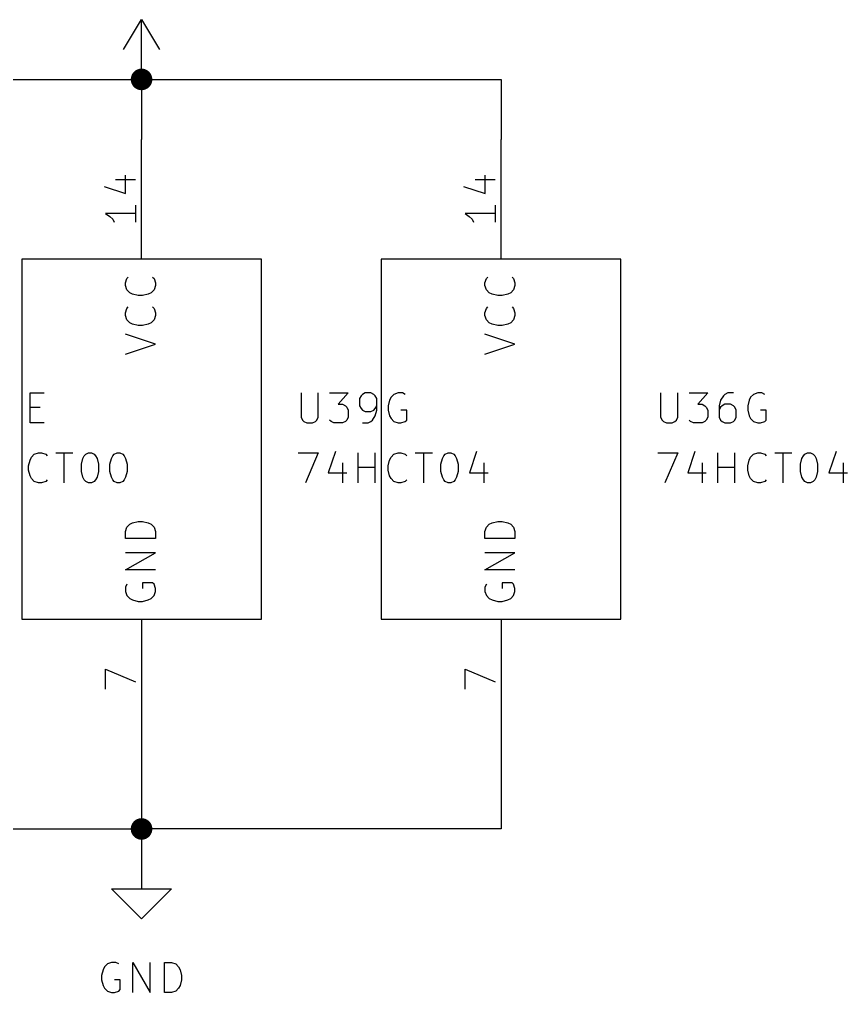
# Model space of a CAD drawing. Extents: x 0.4 to 16.1, y -11.3 to -0.4.
# Drawn here: x 4.996 to 6.378, y -8.773 to -7.15 of the extents above; entities that cross this region are included whole.
import ezdxf

# ---------------------------------------------------------------- set-up
doc = ezdxf.new("R2010")
doc.units = 0
doc.header["$MEASUREMENT"] = 0
for name, color, linetype in [('CYAN2', 4, 'CONTINUOUS'), ('GREEN3', 91, 'CONTINUOUS'), ('LYELLOW', 51, 'CONTINUOUS'), ('RED2', 1, 'CONTINUOUS'), ('RED3', 11, 'CONTINUOUS')]:
    doc.layers.add(name, color=color, linetype=linetype)

msp = doc.modelspace()

# ---------------------------------------------------------------- linework, layer by layer
at = {"layer": 'CYAN2', "linetype": 'CONTINUOUS'}
for p, q in [((5.1731, -7.589), (5.1755, -7.5819)), ((5.1731, -7.589), (5.1755, -7.5819)), ((5.1731, -7.5938), (5.1731, -7.589)), ((5.1731, -7.5938), (5.1731, -7.589)), ((5.1755, -7.6009), (5.1731, -7.5938)), ((5.1755, -7.6009), (5.1731, -7.5938)), ((5.1755, -7.5819), (5.1779, -7.5795)), ((5.1755, -7.5819), (5.1779, -7.5795)), ((5.2184, -7.5795), (5.2208, -7.5819)), ((5.2184, -7.5795), (5.2208, -7.5819)), ((5.2208, -7.5819), (5.2231, -7.589)), ((5.2208, -7.5819), (5.2231, -7.589)), ((5.2231, -7.5938), (5.2208, -7.6009)), ((5.2231, -7.5938), (5.2208, -7.6009)), ((5.2231, -7.589), (5.2231, -7.5938)), ((5.2231, -7.589), (5.2231, -7.5938)), ((5.7731, -7.589), (5.7755, -7.5819)), ((5.7731, -7.589), (5.7755, -7.5819)), ((5.7731, -7.5938), (5.7731, -7.589)), ((5.7731, -7.5938), (5.7731, -7.589)), ((5.7755, -7.6009), (5.7731, -7.5938)), ((5.7755, -7.6009), (5.7731, -7.5938)), ((5.7755, -7.5819), (5.7779, -7.5795)), ((5.7755, -7.5819), (5.7779, -7.5795)), ((5.8184, -7.5795), (5.8208, -7.5819)), ((5.8184, -7.5795), (5.8208, -7.5819)), ((5.8208, -7.5819), (5.8231, -7.589)), ((5.8208, -7.5819), (5.8231, -7.589)), ((5.8231, -7.5938), (5.8208, -7.6009)), ((5.8231, -7.5938), (5.8208, -7.6009)), ((5.8231, -7.589), (5.8231, -7.5938)), ((5.8231, -7.589), (5.8231, -7.5938)), ((5.1803, -7.6057), (5.1755, -7.6009)), ((5.1803, -7.6057), (5.1755, -7.6009)), ((5.185, -7.6081), (5.1803, -7.6057)), ((5.185, -7.6081), (5.1803, -7.6057)), ((5.1946, -7.6105), (5.185, -7.6081)), ((5.1946, -7.6105), (5.185, -7.6081)), ((5.2017, -7.6105), (5.1946, -7.6105)), ((5.2017, -7.6105), (5.1946, -7.6105)), ((5.2112, -7.6081), (5.2017, -7.6105)), ((5.2112, -7.6081), (5.2017, -7.6105)), ((5.216, -7.6057), (5.2112, -7.6081)), ((5.216, -7.6057), (5.2112, -7.6081)), ((5.2208, -7.6009), (5.216, -7.6057)), ((5.2208, -7.6009), (5.216, -7.6057)), ((5.7803, -7.6057), (5.7755, -7.6009)), ((5.7803, -7.6057), (5.7755, -7.6009)), ((5.785, -7.6081), (5.7803, -7.6057)), ((5.785, -7.6081), (5.7803, -7.6057)), ((5.7946, -7.6105), (5.785, -7.6081)), ((5.7946, -7.6105), (5.785, -7.6081)), ((5.8017, -7.6105), (5.7946, -7.6105)), ((5.8017, -7.6105), (5.7946, -7.6105)), ((5.8112, -7.6081), (5.8017, -7.6105)), ((5.8112, -7.6081), (5.8017, -7.6105)), ((5.816, -7.6057), (5.8112, -7.6081)), ((5.816, -7.6057), (5.8112, -7.6081)), ((5.8208, -7.6009), (5.816, -7.6057)), ((5.8208, -7.6009), (5.816, -7.6057)), ((5.1731, -7.639), (5.1755, -7.6319)), ((5.1731, -7.639), (5.1755, -7.6319)), ((5.1731, -7.6438), (5.1731, -7.639)), ((5.1731, -7.6438), (5.1731, -7.639)), ((5.1755, -7.6319), (5.1779, -7.6295)), ((5.1755, -7.6319), (5.1779, -7.6295)), ((5.2184, -7.6295), (5.2208, -7.6319)), ((5.2184, -7.6295), (5.2208, -7.6319)), ((5.2208, -7.6319), (5.2231, -7.639)), ((5.2208, -7.6319), (5.2231, -7.639)), ((5.2231, -7.639), (5.2231, -7.6438)), ((5.2231, -7.639), (5.2231, -7.6438)), ((5.7731, -7.639), (5.7755, -7.6319)), ((5.7731, -7.639), (5.7755, -7.6319)), ((5.7731, -7.6438), (5.7731, -7.639)), ((5.7731, -7.6438), (5.7731, -7.639)), ((5.7755, -7.6319), (5.7779, -7.6295)), ((5.7755, -7.6319), (5.7779, -7.6295)), ((5.8184, -7.6295), (5.8208, -7.6319)), ((5.8184, -7.6295), (5.8208, -7.6319)), ((5.8208, -7.6319), (5.8231, -7.639)), ((5.8208, -7.6319), (5.8231, -7.639)), ((5.8231, -7.639), (5.8231, -7.6438)), ((5.8231, -7.639), (5.8231, -7.6438)), ((5.1755, -7.6509), (5.1731, -7.6438)), ((5.1755, -7.6509), (5.1731, -7.6438)), ((5.1803, -7.6557), (5.1755, -7.6509)), ((5.1803, -7.6557), (5.1755, -7.6509)), ((5.185, -7.6581), (5.1803, -7.6557)), ((5.185, -7.6581), (5.1803, -7.6557)), ((5.1946, -7.6605), (5.185, -7.6581)), ((5.1946, -7.6605), (5.185, -7.6581)), ((5.2112, -7.6581), (5.2017, -7.6605)), ((5.2112, -7.6581), (5.2017, -7.6605)), ((5.216, -7.6557), (5.2112, -7.6581)), ((5.216, -7.6557), (5.2112, -7.6581)), ((5.2208, -7.6509), (5.216, -7.6557)), ((5.2208, -7.6509), (5.216, -7.6557)), ((5.2231, -7.6438), (5.2208, -7.6509)), ((5.2231, -7.6438), (5.2208, -7.6509)), ((5.7755, -7.6509), (5.7731, -7.6438)), ((5.7755, -7.6509), (5.7731, -7.6438)), ((5.7803, -7.6557), (5.7755, -7.6509)), ((5.7803, -7.6557), (5.7755, -7.6509)), ((5.785, -7.6581), (5.7803, -7.6557)), ((5.785, -7.6581), (5.7803, -7.6557)), ((5.7946, -7.6605), (5.785, -7.6581)), ((5.7946, -7.6605), (5.785, -7.6581)), ((5.8112, -7.6581), (5.8017, -7.6605)), ((5.8112, -7.6581), (5.8017, -7.6605)), ((5.816, -7.6557), (5.8112, -7.6581)), ((5.816, -7.6557), (5.8112, -7.6581)), ((5.8208, -7.6509), (5.816, -7.6557)), ((5.8208, -7.6509), (5.816, -7.6557)), ((5.8231, -7.6438), (5.8208, -7.6509)), ((5.8231, -7.6438), (5.8208, -7.6509)), ((5.2231, -7.6914), (5.1731, -7.6748)), ((5.2231, -7.6914), (5.1731, -7.6748)), ((5.2017, -7.6605), (5.1946, -7.6605)), ((5.2017, -7.6605), (5.1946, -7.6605)), ((5.8231, -7.6914), (5.7731, -7.6748)), ((5.8231, -7.6914), (5.7731, -7.6748)), ((5.8017, -7.6605), (5.7946, -7.6605)), ((5.8017, -7.6605), (5.7946, -7.6605)), ((5.1731, -7.7081), (5.2231, -7.6914)), ((5.1731, -7.7081), (5.2231, -7.6914)), ((5.7731, -7.7081), (5.8231, -7.6914)), ((5.7731, -7.7081), (5.8231, -7.6914)), ((5.0139, -7.8228), (5.0139, -7.7728)), ((5.0139, -7.7728), (5.0377, -7.7728)), ((5.0139, -7.8228), (5.0139, -7.7728)), ((5.0139, -7.7728), (5.0377, -7.7728)), ((5.4663, -7.7728), (5.4663, -7.8133)), ((5.4663, -7.7728), (5.4663, -7.8133)), ((5.4949, -7.8133), (5.4949, -7.7728)), ((5.4949, -7.8133), (5.4949, -7.7728)), ((5.5139, -7.7728), (5.5449, -7.7728)), ((5.5139, -7.7728), (5.5449, -7.7728)), ((5.5449, -7.7728), (5.5282, -7.7918)), ((5.5449, -7.7728), (5.5282, -7.7918)), ((5.5734, -7.7728), (5.5687, -7.7752)), ((5.5734, -7.7728), (5.5687, -7.7752)), ((5.5829, -7.7728), (5.5734, -7.7728)), ((5.5829, -7.7728), (5.5734, -7.7728)), ((5.5877, -7.7752), (5.5829, -7.7728)), ((5.5877, -7.7752), (5.5829, -7.7728)), ((5.6282, -7.7728), (5.621, -7.7752)), ((5.6282, -7.7728), (5.621, -7.7752)), ((5.6353, -7.7728), (5.6282, -7.7728)), ((5.6353, -7.7728), (5.6282, -7.7728)), ((5.6401, -7.7752), (5.6353, -7.7728)), ((5.6401, -7.7752), (5.6353, -7.7728)), ((6.0663, -7.7728), (6.0663, -7.8133)), ((6.0663, -7.7728), (6.0663, -7.8133)), ((6.0949, -7.8133), (6.0949, -7.7728)), ((6.0949, -7.8133), (6.0949, -7.7728)), ((6.1139, -7.7728), (6.1449, -7.7728)), ((6.1139, -7.7728), (6.1449, -7.7728)), ((6.1449, -7.7728), (6.1282, -7.7918)), ((6.1449, -7.7728), (6.1282, -7.7918)), ((6.1782, -7.7728), (6.1734, -7.7752)), ((6.1782, -7.7728), (6.1734, -7.7752)), ((6.1877, -7.7728), (6.1782, -7.7728)), ((6.1877, -7.7728), (6.1782, -7.7728)), ((6.2282, -7.7728), (6.221, -7.7752)), ((6.2282, -7.7728), (6.221, -7.7752)), ((6.2353, -7.7728), (6.2282, -7.7728)), ((6.2353, -7.7728), (6.2282, -7.7728)), ((6.2401, -7.7752), (6.2353, -7.7728)), ((6.2401, -7.7752), (6.2353, -7.7728)), ((5.5663, -7.7776), (5.5639, -7.7823)), ((5.5663, -7.7776), (5.5639, -7.7823)), ((5.5639, -7.7823), (5.5639, -7.7942)), ((5.5639, -7.7823), (5.5639, -7.7942)), ((5.5687, -7.7752), (5.5663, -7.7776)), ((5.5687, -7.7752), (5.5663, -7.7776)), ((5.5901, -7.7776), (5.5877, -7.7752)), ((5.5901, -7.7776), (5.5877, -7.7752)), ((5.5925, -7.7823), (5.5901, -7.7776)), ((5.5925, -7.7823), (5.5901, -7.7776)), ((5.5925, -7.8014), (5.5925, -7.7823)), ((5.5925, -7.8014), (5.5925, -7.7823)), ((5.6139, -7.7847), (5.6115, -7.7942)), ((5.6139, -7.7847), (5.6115, -7.7942)), ((5.6163, -7.7799), (5.6139, -7.7847)), ((5.6163, -7.7799), (5.6139, -7.7847)), ((5.621, -7.7752), (5.6163, -7.7799)), ((5.621, -7.7752), (5.6163, -7.7799)), ((6.1663, -7.7847), (6.1639, -7.7942)), ((6.1663, -7.7847), (6.1639, -7.7942)), ((6.171, -7.7776), (6.1663, -7.7847)), ((6.171, -7.7776), (6.1663, -7.7847)), ((6.1734, -7.7752), (6.171, -7.7776)), ((6.1734, -7.7752), (6.171, -7.7776)), ((6.2139, -7.7847), (6.2115, -7.7942)), ((6.2139, -7.7847), (6.2115, -7.7942)), ((6.2163, -7.7799), (6.2139, -7.7847)), ((6.2163, -7.7799), (6.2139, -7.7847)), ((6.221, -7.7752), (6.2163, -7.7799)), ((6.221, -7.7752), (6.2163, -7.7799)), ((5.0139, -7.7966), (5.0306, -7.7966)), ((5.0139, -7.7966), (5.0306, -7.7966)), ((5.5282, -7.7918), (5.5353, -7.7918)), ((5.5282, -7.7918), (5.5353, -7.7918)), ((5.5353, -7.7918), (5.5401, -7.7942)), ((5.5353, -7.7918), (5.5401, -7.7942)), ((5.5401, -7.7942), (5.5425, -7.7966)), ((5.5401, -7.7942), (5.5425, -7.7966)), ((5.5425, -7.7966), (5.5449, -7.8014)), ((5.5425, -7.7966), (5.5449, -7.8014)), ((5.5449, -7.8014), (5.5449, -7.8133)), ((5.5449, -7.8014), (5.5449, -7.8133)), ((5.5639, -7.7942), (5.5663, -7.799)), ((5.5639, -7.7942), (5.5663, -7.799)), ((5.5663, -7.799), (5.5687, -7.8014)), ((5.5663, -7.799), (5.5687, -7.8014)), ((5.5687, -7.8014), (5.5734, -7.8038)), ((5.5687, -7.8014), (5.5734, -7.8038)), ((5.5734, -7.8038), (5.5829, -7.8038)), ((5.5734, -7.8038), (5.5829, -7.8038)), ((5.5829, -7.8038), (5.5877, -7.8014)), ((5.5829, -7.8038), (5.5877, -7.8014)), ((5.5877, -7.8014), (5.5901, -7.799)), ((5.5877, -7.8014), (5.5901, -7.799)), ((5.5901, -7.799), (5.5925, -7.7942)), ((5.5901, -7.799), (5.5925, -7.7942)), ((5.5901, -7.8109), (5.5925, -7.8014)), ((5.5901, -7.8109), (5.5925, -7.8014)), ((5.6115, -7.7942), (5.6115, -7.8014)), ((5.6115, -7.7942), (5.6115, -7.8014)), ((5.6115, -7.8014), (5.6139, -7.8109)), ((5.6115, -7.8014), (5.6139, -7.8109)), ((5.6425, -7.8014), (5.6329, -7.8014)), ((5.6425, -7.8014), (5.6329, -7.8014)), ((5.6425, -7.818), (5.6425, -7.8014)), ((5.6425, -7.818), (5.6425, -7.8014)), ((6.1282, -7.7918), (6.1353, -7.7918)), ((6.1282, -7.7918), (6.1353, -7.7918)), ((6.1353, -7.7918), (6.1401, -7.7942)), ((6.1353, -7.7918), (6.1401, -7.7942)), ((6.1401, -7.7942), (6.1425, -7.7966)), ((6.1401, -7.7942), (6.1425, -7.7966)), ((6.1425, -7.7966), (6.1449, -7.8014)), ((6.1425, -7.7966), (6.1449, -7.8014)), ((6.1449, -7.8014), (6.1449, -7.8133)), ((6.1449, -7.8014), (6.1449, -7.8133)), ((6.1639, -7.7942), (6.1639, -7.8133)), ((6.1639, -7.7942), (6.1639, -7.8133)), ((6.1663, -7.7966), (6.1639, -7.8014)), ((6.1663, -7.7966), (6.1639, -7.8014)), ((6.1687, -7.7942), (6.1663, -7.7966)), ((6.1687, -7.7942), (6.1663, -7.7966)), ((6.1734, -7.7918), (6.1687, -7.7942)), ((6.1734, -7.7918), (6.1687, -7.7942)), ((6.1829, -7.7918), (6.1734, -7.7918)), ((6.1829, -7.7918), (6.1734, -7.7918)), ((6.1877, -7.7942), (6.1829, -7.7918)), ((6.1877, -7.7942), (6.1829, -7.7918)), ((6.1901, -7.7966), (6.1877, -7.7942)), ((6.1901, -7.7966), (6.1877, -7.7942)), ((6.1925, -7.8014), (6.1901, -7.7966)), ((6.1925, -7.8014), (6.1901, -7.7966)), ((6.1925, -7.8133), (6.1925, -7.8014)), ((6.1925, -7.8133), (6.1925, -7.8014)), ((6.2115, -7.7942), (6.2115, -7.8014)), ((6.2115, -7.7942), (6.2115, -7.8014)), ((6.2115, -7.8014), (6.2139, -7.8109)), ((6.2115, -7.8014), (6.2139, -7.8109)), ((6.2425, -7.8014), (6.2329, -7.8014)), ((6.2425, -7.8014), (6.2329, -7.8014)), ((6.2425, -7.818), (6.2425, -7.8014)), ((6.2425, -7.818), (6.2425, -7.8014)), ((5.4663, -7.8133), (5.4687, -7.818)), ((5.4663, -7.8133), (5.4687, -7.818)), ((5.4687, -7.818), (5.471, -7.8204)), ((5.4687, -7.818), (5.471, -7.8204)), ((5.471, -7.8204), (5.4758, -7.8228)), ((5.471, -7.8204), (5.4758, -7.8228)), ((5.4853, -7.8228), (5.4901, -7.8204)), ((5.4853, -7.8228), (5.4901, -7.8204)), ((5.4901, -7.8204), (5.4925, -7.818)), ((5.4901, -7.8204), (5.4925, -7.818)), ((5.4925, -7.818), (5.4949, -7.8133)), ((5.4925, -7.818), (5.4949, -7.8133)), ((5.5163, -7.8204), (5.5139, -7.818)), ((5.5163, -7.8204), (5.5139, -7.818)), ((5.521, -7.8228), (5.5163, -7.8204)), ((5.521, -7.8228), (5.5163, -7.8204)), ((5.5401, -7.8204), (5.5353, -7.8228)), ((5.5401, -7.8204), (5.5353, -7.8228)), ((5.5425, -7.818), (5.5401, -7.8204)), ((5.5425, -7.818), (5.5401, -7.8204)), ((5.5449, -7.8133), (5.5425, -7.818)), ((5.5449, -7.8133), (5.5425, -7.818)), ((5.5782, -7.8228), (5.5829, -7.8204)), ((5.5782, -7.8228), (5.5829, -7.8204)), ((5.5829, -7.8204), (5.5853, -7.818)), ((5.5829, -7.8204), (5.5853, -7.818)), ((5.5853, -7.818), (5.5901, -7.8109)), ((5.5853, -7.818), (5.5901, -7.8109)), ((5.6139, -7.8109), (5.6163, -7.8157)), ((5.6139, -7.8109), (5.6163, -7.8157)), ((5.6163, -7.8157), (5.621, -7.8204)), ((5.6163, -7.8157), (5.621, -7.8204)), ((5.621, -7.8204), (5.6282, -7.8228)), ((5.621, -7.8204), (5.6282, -7.8228)), ((5.6329, -7.8228), (5.6401, -7.8204)), ((5.6329, -7.8228), (5.6401, -7.8204)), ((5.6401, -7.8204), (5.6425, -7.818)), ((5.6401, -7.8204), (5.6425, -7.818)), ((6.0663, -7.8133), (6.0687, -7.818)), ((6.0663, -7.8133), (6.0687, -7.818)), ((6.0687, -7.818), (6.071, -7.8204)), ((6.0687, -7.818), (6.071, -7.8204)), ((6.071, -7.8204), (6.0758, -7.8228)), ((6.071, -7.8204), (6.0758, -7.8228)), ((6.0853, -7.8228), (6.0901, -7.8204)), ((6.0853, -7.8228), (6.0901, -7.8204)), ((6.0901, -7.8204), (6.0925, -7.818)), ((6.0901, -7.8204), (6.0925, -7.818)), ((6.0925, -7.818), (6.0949, -7.8133)), ((6.0925, -7.818), (6.0949, -7.8133)), ((6.1163, -7.8204), (6.1139, -7.818)), ((6.1163, -7.8204), (6.1139, -7.818)), ((6.121, -7.8228), (6.1163, -7.8204)), ((6.121, -7.8228), (6.1163, -7.8204)), ((6.1401, -7.8204), (6.1353, -7.8228)), ((6.1401, -7.8204), (6.1353, -7.8228)), ((6.1425, -7.818), (6.1401, -7.8204)), ((6.1425, -7.818), (6.1401, -7.8204)), ((6.1449, -7.8133), (6.1425, -7.818)), ((6.1449, -7.8133), (6.1425, -7.818)), ((6.1639, -7.8133), (6.1663, -7.818)), ((6.1639, -7.8133), (6.1663, -7.818)), ((6.1663, -7.818), (6.1687, -7.8204)), ((6.1663, -7.818), (6.1687, -7.8204)), ((6.1687, -7.8204), (6.1734, -7.8228)), ((6.1687, -7.8204), (6.1734, -7.8228)), ((6.1829, -7.8228), (6.1877, -7.8204)), ((6.1829, -7.8228), (6.1877, -7.8204)), ((6.1877, -7.8204), (6.1901, -7.818)), ((6.1877, -7.8204), (6.1901, -7.818)), ((6.1901, -7.818), (6.1925, -7.8133)), ((6.1901, -7.818), (6.1925, -7.8133)), ((6.2139, -7.8109), (6.2163, -7.8157)), ((6.2139, -7.8109), (6.2163, -7.8157)), ((6.2163, -7.8157), (6.221, -7.8204)), ((6.2163, -7.8157), (6.221, -7.8204)), ((6.221, -7.8204), (6.2282, -7.8228)), ((6.221, -7.8204), (6.2282, -7.8228)), ((6.2329, -7.8228), (6.2401, -7.8204)), ((6.2329, -7.8228), (6.2401, -7.8204)), ((6.2401, -7.8204), (6.2425, -7.818)), ((6.2401, -7.8204), (6.2425, -7.818)), ((5.0377, -7.8228), (5.0139, -7.8228)), ((5.0377, -7.8228), (5.0139, -7.8228)), ((5.4758, -7.8228), (5.4853, -7.8228)), ((5.4758, -7.8228), (5.4853, -7.8228)), ((5.5353, -7.8228), (5.521, -7.8228)), ((5.5353, -7.8228), (5.521, -7.8228)), ((5.5687, -7.8228), (5.5782, -7.8228)), ((5.5687, -7.8228), (5.5782, -7.8228)), ((5.6282, -7.8228), (5.6329, -7.8228)), ((5.6282, -7.8228), (5.6329, -7.8228)), ((6.0758, -7.8228), (6.0853, -7.8228)), ((6.0758, -7.8228), (6.0853, -7.8228)), ((6.1353, -7.8228), (6.121, -7.8228)), ((6.1353, -7.8228), (6.121, -7.8228)), ((6.1734, -7.8228), (6.1829, -7.8228)), ((6.1734, -7.8228), (6.1829, -7.8228)), ((6.2282, -7.8228), (6.2329, -7.8228)), ((6.2282, -7.8228), (6.2329, -7.8228)), ((5.5234, -7.8704), (5.5115, -7.9061)), ((5.5234, -7.8704), (5.5115, -7.9061)), ((5.7591, -7.8704), (5.7472, -7.9061)), ((5.7591, -7.8704), (5.7472, -7.9061)), ((6.1234, -7.8704), (6.1115, -7.9061)), ((6.1234, -7.8704), (6.1115, -7.9061)), ((6.3591, -7.8704), (6.3472, -7.9061)), ((6.3591, -7.8704), (6.3472, -7.9061)), ((5.0115, -7.8942), (5.0139, -7.8847)), ((5.0115, -7.8942), (5.0139, -7.8847)), ((5.0139, -7.8847), (5.0163, -7.8799)), ((5.0139, -7.8847), (5.0163, -7.8799)), ((5.0163, -7.8799), (5.021, -7.8752)), ((5.0163, -7.8799), (5.021, -7.8752)), ((5.021, -7.8752), (5.0282, -7.8728)), ((5.021, -7.8752), (5.0282, -7.8728)), ((5.0282, -7.8728), (5.0329, -7.8728)), ((5.0282, -7.8728), (5.0329, -7.8728)), ((5.0329, -7.8728), (5.0401, -7.8752)), ((5.0329, -7.8728), (5.0401, -7.8752)), ((5.0401, -7.8752), (5.0425, -7.8776)), ((5.0401, -7.8752), (5.0425, -7.8776)), ((5.0568, -7.8728), (5.0853, -7.8728)), ((5.0568, -7.8728), (5.0853, -7.8728)), ((5.071, -7.9228), (5.071, -7.8728)), ((5.071, -7.9228), (5.071, -7.8728)), ((5.0996, -7.8918), (5.102, -7.8823)), ((5.0996, -7.8918), (5.102, -7.8823)), ((5.102, -7.8823), (5.1044, -7.8776)), ((5.102, -7.8823), (5.1044, -7.8776)), ((5.1044, -7.8776), (5.1068, -7.8752)), ((5.1044, -7.8776), (5.1068, -7.8752)), ((5.1068, -7.8752), (5.1115, -7.8728)), ((5.1068, -7.8752), (5.1115, -7.8728)), ((5.1115, -7.8728), (5.1163, -7.8728)), ((5.1115, -7.8728), (5.1163, -7.8728)), ((5.1163, -7.8728), (5.121, -7.8752)), ((5.1163, -7.8728), (5.121, -7.8752)), ((5.121, -7.8752), (5.1234, -7.8776)), ((5.121, -7.8752), (5.1234, -7.8776)), ((5.1234, -7.8776), (5.1258, -7.8823)), ((5.1234, -7.8776), (5.1258, -7.8823)), ((5.1258, -7.8823), (5.1282, -7.8918)), ((5.1258, -7.8823), (5.1282, -7.8918)), ((5.1472, -7.8918), (5.1496, -7.8823)), ((5.1472, -7.8918), (5.1496, -7.8823)), ((5.1496, -7.8823), (5.152, -7.8776)), ((5.1496, -7.8823), (5.152, -7.8776)), ((5.152, -7.8776), (5.1544, -7.8752)), ((5.152, -7.8776), (5.1544, -7.8752)), ((5.1544, -7.8752), (5.1591, -7.8728)), ((5.1544, -7.8752), (5.1591, -7.8728)), ((5.1591, -7.8728), (5.1639, -7.8728)), ((5.1591, -7.8728), (5.1639, -7.8728)), ((5.1639, -7.8728), (5.1687, -7.8752)), ((5.1639, -7.8728), (5.1687, -7.8752)), ((5.1687, -7.8752), (5.171, -7.8776)), ((5.1687, -7.8752), (5.171, -7.8776)), ((5.171, -7.8776), (5.1734, -7.8823)), ((5.171, -7.8776), (5.1734, -7.8823)), ((5.1734, -7.8823), (5.1758, -7.8918)), ((5.1734, -7.8823), (5.1758, -7.8918)), ((5.4615, -7.8728), (5.4949, -7.8728)), ((5.4615, -7.8728), (5.4949, -7.8728)), ((5.4949, -7.8728), (5.4734, -7.9228)), ((5.4949, -7.8728), (5.4734, -7.9228)), ((5.5615, -7.9228), (5.5615, -7.8728)), ((5.5615, -7.9228), (5.5615, -7.8728)), ((5.5901, -7.9228), (5.5901, -7.8728)), ((5.5901, -7.9228), (5.5901, -7.8728)), ((5.6115, -7.8942), (5.6139, -7.8847)), ((5.6115, -7.8942), (5.6139, -7.8847)), ((5.6139, -7.8847), (5.6163, -7.8799)), ((5.6139, -7.8847), (5.6163, -7.8799)), ((5.6163, -7.8799), (5.621, -7.8752)), ((5.6163, -7.8799), (5.621, -7.8752)), ((5.621, -7.8752), (5.6282, -7.8728)), ((5.621, -7.8752), (5.6282, -7.8728)), ((5.6282, -7.8728), (5.6329, -7.8728)), ((5.6282, -7.8728), (5.6329, -7.8728)), ((5.6329, -7.8728), (5.6401, -7.8752)), ((5.6329, -7.8728), (5.6401, -7.8752)), ((5.6401, -7.8752), (5.6425, -7.8776)), ((5.6401, -7.8752), (5.6425, -7.8776)), ((5.6568, -7.8728), (5.6853, -7.8728)), ((5.6568, -7.8728), (5.6853, -7.8728)), ((5.671, -7.9228), (5.671, -7.8728)), ((5.671, -7.9228), (5.671, -7.8728)), ((5.6996, -7.8918), (5.702, -7.8823)), ((5.6996, -7.8918), (5.702, -7.8823)), ((5.702, -7.8823), (5.7044, -7.8776)), ((5.702, -7.8823), (5.7044, -7.8776)), ((5.7044, -7.8776), (5.7068, -7.8752)), ((5.7044, -7.8776), (5.7068, -7.8752)), ((5.7068, -7.8752), (5.7115, -7.8728)), ((5.7068, -7.8752), (5.7115, -7.8728)), ((5.7115, -7.8728), (5.7163, -7.8728)), ((5.7115, -7.8728), (5.7163, -7.8728)), ((5.7163, -7.8728), (5.721, -7.8752)), ((5.7163, -7.8728), (5.721, -7.8752)), ((5.721, -7.8752), (5.7234, -7.8776)), ((5.721, -7.8752), (5.7234, -7.8776)), ((5.7234, -7.8776), (5.7258, -7.8823)), ((5.7234, -7.8776), (5.7258, -7.8823)), ((5.7258, -7.8823), (5.7282, -7.8918)), ((5.7258, -7.8823), (5.7282, -7.8918)), ((6.0615, -7.8728), (6.0949, -7.8728)), ((6.0615, -7.8728), (6.0949, -7.8728)), ((6.0949, -7.8728), (6.0734, -7.9228)), ((6.0949, -7.8728), (6.0734, -7.9228)), ((6.1615, -7.9228), (6.1615, -7.8728)), ((6.1615, -7.9228), (6.1615, -7.8728)), ((6.1901, -7.9228), (6.1901, -7.8728)), ((6.1901, -7.9228), (6.1901, -7.8728)), ((6.2115, -7.8942), (6.2139, -7.8847)), ((6.2115, -7.8942), (6.2139, -7.8847)), ((6.2139, -7.8847), (6.2163, -7.8799)), ((6.2139, -7.8847), (6.2163, -7.8799)), ((6.2163, -7.8799), (6.221, -7.8752)), ((6.2163, -7.8799), (6.221, -7.8752)), ((6.221, -7.8752), (6.2282, -7.8728)), ((6.221, -7.8752), (6.2282, -7.8728)), ((6.2282, -7.8728), (6.2329, -7.8728)), ((6.2282, -7.8728), (6.2329, -7.8728)), ((6.2329, -7.8728), (6.2401, -7.8752)), ((6.2329, -7.8728), (6.2401, -7.8752)), ((6.2401, -7.8752), (6.2425, -7.8776)), ((6.2401, -7.8752), (6.2425, -7.8776)), ((6.2568, -7.8728), (6.2853, -7.8728)), ((6.2568, -7.8728), (6.2853, -7.8728)), ((6.271, -7.9228), (6.271, -7.8728)), ((6.271, -7.9228), (6.271, -7.8728)), ((6.2996, -7.8918), (6.302, -7.8823)), ((6.2996, -7.8918), (6.302, -7.8823)), ((6.302, -7.8823), (6.3044, -7.8776)), ((6.302, -7.8823), (6.3044, -7.8776)), ((6.3044, -7.8776), (6.3068, -7.8752)), ((6.3044, -7.8776), (6.3068, -7.8752)), ((6.3068, -7.8752), (6.3115, -7.8728)), ((6.3068, -7.8752), (6.3115, -7.8728)), ((6.3115, -7.8728), (6.3163, -7.8728)), ((6.3115, -7.8728), (6.3163, -7.8728)), ((6.3163, -7.8728), (6.321, -7.8752)), ((6.3163, -7.8728), (6.321, -7.8752)), ((6.321, -7.8752), (6.3234, -7.8776)), ((6.321, -7.8752), (6.3234, -7.8776)), ((6.3234, -7.8776), (6.3258, -7.8823)), ((6.3234, -7.8776), (6.3258, -7.8823)), ((6.3258, -7.8823), (6.3282, -7.8918)), ((6.3258, -7.8823), (6.3282, -7.8918)), ((5.0115, -7.9014), (5.0115, -7.8942)), ((5.0115, -7.9014), (5.0115, -7.8942)), ((5.0139, -7.9109), (5.0115, -7.9014)), ((5.0139, -7.9109), (5.0115, -7.9014)), ((5.0996, -7.9038), (5.0996, -7.8918)), ((5.0996, -7.9038), (5.0996, -7.8918)), ((5.1282, -7.8918), (5.1282, -7.9038)), ((5.1282, -7.8918), (5.1282, -7.9038)), ((5.1472, -7.9038), (5.1472, -7.8918)), ((5.1472, -7.9038), (5.1472, -7.8918)), ((5.1758, -7.8918), (5.1758, -7.9038)), ((5.1758, -7.8918), (5.1758, -7.9038)), ((5.5353, -7.8895), (5.5353, -7.9228)), ((5.5353, -7.8895), (5.5353, -7.9228)), ((5.5615, -7.8966), (5.5901, -7.8966)), ((5.5615, -7.8966), (5.5901, -7.8966)), ((5.6115, -7.9014), (5.6115, -7.8942)), ((5.6115, -7.9014), (5.6115, -7.8942)), ((5.6139, -7.9109), (5.6115, -7.9014)), ((5.6139, -7.9109), (5.6115, -7.9014)), ((5.6996, -7.9038), (5.6996, -7.8918)), ((5.6996, -7.9038), (5.6996, -7.8918)), ((5.7282, -7.8918), (5.7282, -7.9038)), ((5.7282, -7.8918), (5.7282, -7.9038)), ((5.771, -7.8895), (5.771, -7.9228)), ((5.771, -7.8895), (5.771, -7.9228)), ((6.1353, -7.8895), (6.1353, -7.9228)), ((6.1353, -7.8895), (6.1353, -7.9228)), ((6.1615, -7.8966), (6.1901, -7.8966)), ((6.1615, -7.8966), (6.1901, -7.8966)), ((6.2115, -7.9014), (6.2115, -7.8942)), ((6.2115, -7.9014), (6.2115, -7.8942)), ((6.2139, -7.9109), (6.2115, -7.9014)), ((6.2139, -7.9109), (6.2115, -7.9014)), ((6.2996, -7.9038), (6.2996, -7.8918)), ((6.2996, -7.9038), (6.2996, -7.8918)), ((6.3282, -7.8918), (6.3282, -7.9038)), ((6.3282, -7.8918), (6.3282, -7.9038)), ((6.371, -7.8895), (6.371, -7.9228)), ((6.371, -7.8895), (6.371, -7.9228)), ((5.0163, -7.9157), (5.0139, -7.9109)), ((5.0163, -7.9157), (5.0139, -7.9109)), ((5.021, -7.9204), (5.0163, -7.9157)), ((5.021, -7.9204), (5.0163, -7.9157)), ((5.0425, -7.918), (5.0401, -7.9204)), ((5.0425, -7.918), (5.0401, -7.9204)), ((5.102, -7.9133), (5.0996, -7.9038)), ((5.102, -7.9133), (5.0996, -7.9038)), ((5.1044, -7.918), (5.102, -7.9133)), ((5.1044, -7.918), (5.102, -7.9133)), ((5.1068, -7.9204), (5.1044, -7.918)), ((5.1068, -7.9204), (5.1044, -7.918)), ((5.1234, -7.918), (5.121, -7.9204)), ((5.1234, -7.918), (5.121, -7.9204)), ((5.1258, -7.9133), (5.1234, -7.918)), ((5.1258, -7.9133), (5.1234, -7.918)), ((5.1282, -7.9038), (5.1258, -7.9133)), ((5.1282, -7.9038), (5.1258, -7.9133)), ((5.1496, -7.9133), (5.1472, -7.9038)), ((5.1496, -7.9133), (5.1472, -7.9038)), ((5.152, -7.918), (5.1496, -7.9133)), ((5.152, -7.918), (5.1496, -7.9133)), ((5.1544, -7.9204), (5.152, -7.918)), ((5.1544, -7.9204), (5.152, -7.918)), ((5.171, -7.918), (5.1687, -7.9204)), ((5.171, -7.918), (5.1687, -7.9204)), ((5.1734, -7.9133), (5.171, -7.918)), ((5.1734, -7.9133), (5.171, -7.918)), ((5.1758, -7.9038), (5.1734, -7.9133)), ((5.1758, -7.9038), (5.1734, -7.9133)), ((5.5115, -7.9061), (5.5425, -7.9061)), ((5.5115, -7.9061), (5.5425, -7.9061)), ((5.6163, -7.9157), (5.6139, -7.9109)), ((5.6163, -7.9157), (5.6139, -7.9109)), ((5.621, -7.9204), (5.6163, -7.9157)), ((5.621, -7.9204), (5.6163, -7.9157)), ((5.6425, -7.918), (5.6401, -7.9204)), ((5.6425, -7.918), (5.6401, -7.9204)), ((5.702, -7.9133), (5.6996, -7.9038)), ((5.702, -7.9133), (5.6996, -7.9038)), ((5.7044, -7.918), (5.702, -7.9133)), ((5.7044, -7.918), (5.702, -7.9133)), ((5.7068, -7.9204), (5.7044, -7.918)), ((5.7068, -7.9204), (5.7044, -7.918)), ((5.7234, -7.918), (5.721, -7.9204)), ((5.7234, -7.918), (5.721, -7.9204)), ((5.7258, -7.9133), (5.7234, -7.918)), ((5.7258, -7.9133), (5.7234, -7.918)), ((5.7282, -7.9038), (5.7258, -7.9133)), ((5.7282, -7.9038), (5.7258, -7.9133)), ((5.7472, -7.9061), (5.7782, -7.9061)), ((5.7472, -7.9061), (5.7782, -7.9061)), ((6.1115, -7.9061), (6.1425, -7.9061)), ((6.1115, -7.9061), (6.1425, -7.9061)), ((6.2163, -7.9157), (6.2139, -7.9109)), ((6.2163, -7.9157), (6.2139, -7.9109)), ((6.221, -7.9204), (6.2163, -7.9157)), ((6.221, -7.9204), (6.2163, -7.9157)), ((6.2425, -7.918), (6.2401, -7.9204)), ((6.2425, -7.918), (6.2401, -7.9204)), ((6.302, -7.9133), (6.2996, -7.9038)), ((6.302, -7.9133), (6.2996, -7.9038)), ((6.3044, -7.918), (6.302, -7.9133)), ((6.3044, -7.918), (6.302, -7.9133)), ((6.3068, -7.9204), (6.3044, -7.918)), ((6.3068, -7.9204), (6.3044, -7.918)), ((6.3234, -7.918), (6.321, -7.9204)), ((6.3234, -7.918), (6.321, -7.9204)), ((6.3258, -7.9133), (6.3234, -7.918)), ((6.3258, -7.9133), (6.3234, -7.918)), ((6.3282, -7.9038), (6.3258, -7.9133)), ((6.3282, -7.9038), (6.3258, -7.9133)), ((6.3472, -7.9061), (6.3782, -7.9061)), ((6.3472, -7.9061), (6.3782, -7.9061)), ((5.0282, -7.9228), (5.021, -7.9204)), ((5.0282, -7.9228), (5.021, -7.9204)), ((5.0329, -7.9228), (5.0282, -7.9228)), ((5.0329, -7.9228), (5.0282, -7.9228)), ((5.0401, -7.9204), (5.0329, -7.9228)), ((5.0401, -7.9204), (5.0329, -7.9228)), ((5.1115, -7.9228), (5.1068, -7.9204)), ((5.1115, -7.9228), (5.1068, -7.9204)), ((5.1163, -7.9228), (5.1115, -7.9228)), ((5.1163, -7.9228), (5.1115, -7.9228)), ((5.121, -7.9204), (5.1163, -7.9228)), ((5.121, -7.9204), (5.1163, -7.9228)), ((5.1591, -7.9228), (5.1544, -7.9204)), ((5.1591, -7.9228), (5.1544, -7.9204)), ((5.1639, -7.9228), (5.1591, -7.9228)), ((5.1639, -7.9228), (5.1591, -7.9228)), ((5.1687, -7.9204), (5.1639, -7.9228)), ((5.1687, -7.9204), (5.1639, -7.9228)), ((5.6282, -7.9228), (5.621, -7.9204)), ((5.6282, -7.9228), (5.621, -7.9204)), ((5.6329, -7.9228), (5.6282, -7.9228)), ((5.6329, -7.9228), (5.6282, -7.9228)), ((5.6401, -7.9204), (5.6329, -7.9228)), ((5.6401, -7.9204), (5.6329, -7.9228)), ((5.7115, -7.9228), (5.7068, -7.9204)), ((5.7115, -7.9228), (5.7068, -7.9204)), ((5.7163, -7.9228), (5.7115, -7.9228)), ((5.7163, -7.9228), (5.7115, -7.9228)), ((5.721, -7.9204), (5.7163, -7.9228)), ((5.721, -7.9204), (5.7163, -7.9228)), ((6.2282, -7.9228), (6.221, -7.9204)), ((6.2282, -7.9228), (6.221, -7.9204)), ((6.2329, -7.9228), (6.2282, -7.9228)), ((6.2329, -7.9228), (6.2282, -7.9228)), ((6.2401, -7.9204), (6.2329, -7.9228)), ((6.2401, -7.9204), (6.2329, -7.9228)), ((6.3115, -7.9228), (6.3068, -7.9204)), ((6.3115, -7.9228), (6.3068, -7.9204)), ((6.3163, -7.9228), (6.3115, -7.9228)), ((6.3163, -7.9228), (6.3115, -7.9228)), ((6.321, -7.9204), (6.3163, -7.9228)), ((6.321, -7.9204), (6.3163, -7.9228)), ((5.1731, -8.0038), (5.1755, -7.9967)), ((5.1731, -8.0038), (5.1755, -7.9967)), ((5.1755, -7.9967), (5.1803, -7.9919)), ((5.1755, -7.9967), (5.1803, -7.9919)), ((5.1803, -7.9919), (5.185, -7.9895)), ((5.1803, -7.9919), (5.185, -7.9895)), ((5.185, -7.9895), (5.1946, -7.9871)), ((5.185, -7.9895), (5.1946, -7.9871)), ((5.1946, -7.9871), (5.2017, -7.9871)), ((5.1946, -7.9871), (5.2017, -7.9871)), ((5.2017, -7.9871), (5.2112, -7.9895)), ((5.2017, -7.9871), (5.2112, -7.9895)), ((5.2112, -7.9895), (5.216, -7.9919)), ((5.2112, -7.9895), (5.216, -7.9919)), ((5.216, -7.9919), (5.2208, -7.9967)), ((5.216, -7.9919), (5.2208, -7.9967)), ((5.2208, -7.9967), (5.2231, -8.0038)), ((5.2208, -7.9967), (5.2231, -8.0038)), ((5.7731, -8.0038), (5.7755, -7.9967)), ((5.7731, -8.0038), (5.7755, -7.9967)), ((5.7755, -7.9967), (5.7803, -7.9919)), ((5.7755, -7.9967), (5.7803, -7.9919)), ((5.7803, -7.9919), (5.785, -7.9895)), ((5.7803, -7.9919), (5.785, -7.9895)), ((5.785, -7.9895), (5.7946, -7.9871)), ((5.785, -7.9895), (5.7946, -7.9871)), ((5.7946, -7.9871), (5.8017, -7.9871)), ((5.7946, -7.9871), (5.8017, -7.9871)), ((5.8017, -7.9871), (5.8112, -7.9895)), ((5.8017, -7.9871), (5.8112, -7.9895)), ((5.8112, -7.9895), (5.816, -7.9919)), ((5.8112, -7.9895), (5.816, -7.9919)), ((5.816, -7.9919), (5.8208, -7.9967)), ((5.816, -7.9919), (5.8208, -7.9967)), ((5.8208, -7.9967), (5.8231, -8.0038)), ((5.8208, -7.9967), (5.8231, -8.0038)), ((5.1731, -8.0157), (5.1731, -8.0038)), ((5.1731, -8.0157), (5.1731, -8.0038)), ((5.2231, -8.0157), (5.1731, -8.0157)), ((5.2231, -8.0157), (5.1731, -8.0157)), ((5.2231, -8.0038), (5.2231, -8.0157)), ((5.2231, -8.0038), (5.2231, -8.0157)), ((5.7731, -8.0157), (5.7731, -8.0038)), ((5.7731, -8.0157), (5.7731, -8.0038)), ((5.8231, -8.0157), (5.7731, -8.0157)), ((5.8231, -8.0157), (5.7731, -8.0157)), ((5.8231, -8.0038), (5.8231, -8.0157)), ((5.8231, -8.0038), (5.8231, -8.0157)), ((5.1731, -8.0681), (5.2231, -8.0395)), ((5.2231, -8.0395), (5.1731, -8.0395)), ((5.1731, -8.0681), (5.2231, -8.0395)), ((5.2231, -8.0395), (5.1731, -8.0395)), ((5.7731, -8.0681), (5.8231, -8.0395)), ((5.8231, -8.0395), (5.7731, -8.0395)), ((5.7731, -8.0681), (5.8231, -8.0395)), ((5.8231, -8.0395), (5.7731, -8.0395)), ((5.2231, -8.0681), (5.1731, -8.0681)), ((5.2231, -8.0681), (5.1731, -8.0681)), ((5.8231, -8.0681), (5.7731, -8.0681)), ((5.8231, -8.0681), (5.7731, -8.0681)), ((5.1755, -8.0919), (5.1731, -8.0967)), ((5.1755, -8.0919), (5.1731, -8.0967)), ((5.1731, -8.0967), (5.1731, -8.1038)), ((5.1731, -8.0967), (5.1731, -8.1038)), ((5.2184, -8.0895), (5.2017, -8.0895)), ((5.2017, -8.0895), (5.2017, -8.099)), ((5.2184, -8.0895), (5.2017, -8.0895)), ((5.2017, -8.0895), (5.2017, -8.099)), ((5.2208, -8.0919), (5.2184, -8.0895)), ((5.2208, -8.0919), (5.2184, -8.0895)), ((5.2231, -8.099), (5.2208, -8.0919)), ((5.2231, -8.099), (5.2208, -8.0919)), ((5.7755, -8.0919), (5.7731, -8.0967)), ((5.7755, -8.0919), (5.7731, -8.0967)), ((5.7731, -8.0967), (5.7731, -8.1038)), ((5.7731, -8.0967), (5.7731, -8.1038)), ((5.8184, -8.0895), (5.8017, -8.0895)), ((5.8017, -8.0895), (5.8017, -8.099)), ((5.8184, -8.0895), (5.8017, -8.0895)), ((5.8017, -8.0895), (5.8017, -8.099)), ((5.8208, -8.0919), (5.8184, -8.0895)), ((5.8208, -8.0919), (5.8184, -8.0895)), ((5.8231, -8.099), (5.8208, -8.0919)), ((5.8231, -8.099), (5.8208, -8.0919)), ((5.1731, -8.1038), (5.1755, -8.1109)), ((5.1731, -8.1038), (5.1755, -8.1109)), ((5.1755, -8.1109), (5.1803, -8.1157)), ((5.1755, -8.1109), (5.1803, -8.1157)), ((5.216, -8.1157), (5.2208, -8.1109)), ((5.216, -8.1157), (5.2208, -8.1109)), ((5.2208, -8.1109), (5.2231, -8.1038)), ((5.2208, -8.1109), (5.2231, -8.1038)), ((5.2231, -8.1038), (5.2231, -8.099)), ((5.2231, -8.1038), (5.2231, -8.099)), ((5.7731, -8.1038), (5.7755, -8.1109)), ((5.7731, -8.1038), (5.7755, -8.1109)), ((5.7755, -8.1109), (5.7803, -8.1157)), ((5.7755, -8.1109), (5.7803, -8.1157)), ((5.816, -8.1157), (5.8208, -8.1109)), ((5.816, -8.1157), (5.8208, -8.1109)), ((5.8208, -8.1109), (5.8231, -8.1038)), ((5.8208, -8.1109), (5.8231, -8.1038)), ((5.8231, -8.1038), (5.8231, -8.099)), ((5.8231, -8.1038), (5.8231, -8.099)), ((5.1803, -8.1157), (5.185, -8.1181)), ((5.1803, -8.1157), (5.185, -8.1181)), ((5.185, -8.1181), (5.1946, -8.1205)), ((5.185, -8.1181), (5.1946, -8.1205)), ((5.1946, -8.1205), (5.2017, -8.1205)), ((5.1946, -8.1205), (5.2017, -8.1205)), ((5.2017, -8.1205), (5.2112, -8.1181)), ((5.2017, -8.1205), (5.2112, -8.1181)), ((5.2112, -8.1181), (5.216, -8.1157)), ((5.2112, -8.1181), (5.216, -8.1157)), ((5.7803, -8.1157), (5.785, -8.1181)), ((5.7803, -8.1157), (5.785, -8.1181)), ((5.785, -8.1181), (5.7946, -8.1205)), ((5.785, -8.1181), (5.7946, -8.1205)), ((5.7946, -8.1205), (5.8017, -8.1205)), ((5.7946, -8.1205), (5.8017, -8.1205)), ((5.8017, -8.1205), (5.8112, -8.1181)), ((5.8017, -8.1205), (5.8112, -8.1181)), ((5.8112, -8.1181), (5.816, -8.1157)), ((5.8112, -8.1181), (5.816, -8.1157)), ((5.1381, -8.7299), (5.1357, -8.7347)), ((5.1429, -8.7252), (5.1381, -8.7299)), ((5.15, -8.7228), (5.1429, -8.7252)), ((5.1571, -8.7228), (5.15, -8.7228)), ((5.1619, -8.7252), (5.1571, -8.7228)), ((5.1857, -8.7728), (5.1857, -8.7228)), ((5.1857, -8.7228), (5.2143, -8.7728)), ((5.2143, -8.7728), (5.2143, -8.7228)), ((5.2381, -8.7728), (5.2381, -8.7228)), ((5.2381, -8.7228), (5.25, -8.7228)), ((5.25, -8.7228), (5.2571, -8.7252)), ((5.2571, -8.7252), (5.2619, -8.7299)), ((5.2619, -8.7299), (5.2643, -8.7347)), ((5.1357, -8.7347), (5.1333, -8.7442)), ((5.1333, -8.7442), (5.1333, -8.7514)), ((5.2643, -8.7347), (5.2667, -8.7442)), ((5.2667, -8.7442), (5.2667, -8.7514)), ((5.1333, -8.7514), (5.1357, -8.7609)), ((5.1357, -8.7609), (5.1381, -8.7657)), ((5.1643, -8.7514), (5.1548, -8.7514)), ((5.1643, -8.768), (5.1643, -8.7514)), ((5.2643, -8.7609), (5.2619, -8.7657)), ((5.2667, -8.7514), (5.2643, -8.7609)), ((5.1381, -8.7657), (5.1429, -8.7704)), ((5.1429, -8.7704), (5.15, -8.7728)), ((5.15, -8.7728), (5.1548, -8.7728)), ((5.1548, -8.7728), (5.1619, -8.7704)), ((5.1619, -8.7704), (5.1643, -8.768)), ((5.25, -8.7728), (5.2381, -8.7728)), ((5.2571, -8.7704), (5.25, -8.7728)), ((5.2619, -8.7657), (5.2571, -8.7704))]:
    msp.add_line(p, q, dxfattribs=at)
at = {"layer": 'GREEN3', "linetype": 'CONTINUOUS'}
for p, q in [((4.6, -7.25), (5.2, -7.25)), ((5.2, -7.25), (5.2, -7.35)), ((5.2, -7.25), (5.8, -7.25)), ((5.8, -7.25), (5.8, -7.35)), ((5.2, -8.35), (5.2, -8.5)), ((5.8, -8.35), (5.8, -8.5)), ((4.6, -8.5), (5.2, -8.5)), ((5.8, -8.5), (5.2, -8.5)), ((5.2, -8.5), (5.2, -8.55))]:
    msp.add_line(p, q, dxfattribs=at)
at = {"layer": 'GREEN3', "const_width": 0.018}
for points in [[(5.191, -7.25, 1), (5.209, -7.25, 1)], [(5.191, -8.5, 1), (5.209, -8.5, 1)]]:
    msp.add_lwpolyline(points, format="xyb", close=True, dxfattribs=at)
at = {"layer": 'LYELLOW', "linetype": 'CONTINUOUS'}
for p, q in [((5, -7.55), (5, -8.15)), ((5.4, -7.55), (5, -7.55)), ((5.4, -8.15), (5.4, -7.55)), ((5.6, -7.55), (5.6, -8.15)), ((6, -7.55), (5.6, -7.55)), ((6, -8.15), (6, -7.55)), ((5, -8.15), (5.4, -8.15)), ((5.6, -8.15), (6, -8.15))]:
    msp.add_line(p, q, dxfattribs=at)
at = {"layer": 'RED2', "linetype": 'CONTINUOUS'}
for p, q in [((5.17, -7.2), (5.2, -7.15)), ((5.2, -7.15), (5.23, -7.2)), ((5.2, -7.25), (5.2, -7.15)), ((5.2, -7.55), (5.2, -7.35)), ((5.2, -7.55), (5.2, -7.35)), ((5.8, -7.55), (5.8, -7.35)), ((5.8, -7.55), (5.8, -7.35)), ((5, -7.55), (5, -8.15)), ((5.4, -7.55), (5, -7.55)), ((5.4, -8.15), (5.4, -7.55)), ((5.6, -7.55), (5.6, -8.15)), ((6, -7.55), (5.6, -7.55)), ((6, -8.15), (6, -7.55)), ((5, -8.15), (5.4, -8.15)), ((5.2, -8.15), (5.2, -8.35)), ((5.2, -8.15), (5.2, -8.35)), ((5.6, -8.15), (6, -8.15)), ((5.8, -8.15), (5.8, -8.35)), ((5.8, -8.15), (5.8, -8.35)), ((5.2, -8.55), (5.2, -8.6)), ((5.2, -8.65), (5.15, -8.6)), ((5.15, -8.6), (5.2, -8.6)), ((5.2, -8.6), (5.25, -8.6)), ((5.25, -8.6), (5.2, -8.65))]:
    msp.add_line(p, q, dxfattribs=at)
at = {"layer": 'RED3', "linetype": 'CONTINUOUS'}
for p, q in [((5.1732, -7.4405), (5.1732, -7.4095)), ((5.1732, -7.4405), (5.1732, -7.4095)), ((5.7732, -7.4405), (5.7732, -7.4095)), ((5.7732, -7.4405), (5.7732, -7.4095)), ((5.1375, -7.4286), (5.1732, -7.4405)), ((5.1375, -7.4286), (5.1732, -7.4405)), ((5.1565, -7.4167), (5.1899, -7.4167)), ((5.1565, -7.4167), (5.1899, -7.4167)), ((5.7375, -7.4286), (5.7732, -7.4405)), ((5.7375, -7.4286), (5.7732, -7.4405)), ((5.7565, -7.4167), (5.7899, -7.4167)), ((5.7565, -7.4167), (5.7899, -7.4167)), ((5.1899, -7.4595), (5.1899, -7.4881)), ((5.1899, -7.4595), (5.1899, -7.4881)), ((5.7899, -7.4595), (5.7899, -7.4881)), ((5.7899, -7.4595), (5.7899, -7.4881)), ((5.1899, -7.4738), (5.1399, -7.4738)), ((5.1399, -7.4738), (5.147, -7.4786)), ((5.1899, -7.4738), (5.1399, -7.4738)), ((5.1399, -7.4738), (5.147, -7.4786)), ((5.147, -7.4786), (5.1518, -7.4833)), ((5.147, -7.4786), (5.1518, -7.4833)), ((5.7899, -7.4738), (5.7399, -7.4738)), ((5.7399, -7.4738), (5.747, -7.4786)), ((5.7899, -7.4738), (5.7399, -7.4738)), ((5.7399, -7.4738), (5.747, -7.4786)), ((5.747, -7.4786), (5.7518, -7.4833)), ((5.747, -7.4786), (5.7518, -7.4833)), ((5.1518, -7.4833), (5.1542, -7.4881)), ((5.1518, -7.4833), (5.1542, -7.4881)), ((5.7518, -7.4833), (5.7542, -7.4881)), ((5.7518, -7.4833), (5.7542, -7.4881)), ((5.1399, -8.2667), (5.1399, -8.2333)), ((5.1399, -8.2333), (5.1899, -8.2548)), ((5.1399, -8.2667), (5.1399, -8.2333)), ((5.1399, -8.2333), (5.1899, -8.2548)), ((5.7399, -8.2667), (5.7399, -8.2333)), ((5.7399, -8.2333), (5.7899, -8.2548)), ((5.7399, -8.2667), (5.7399, -8.2333)), ((5.7399, -8.2333), (5.7899, -8.2548))]:
    msp.add_line(p, q, dxfattribs=at)

doc.saveas('drawing.dxf')
